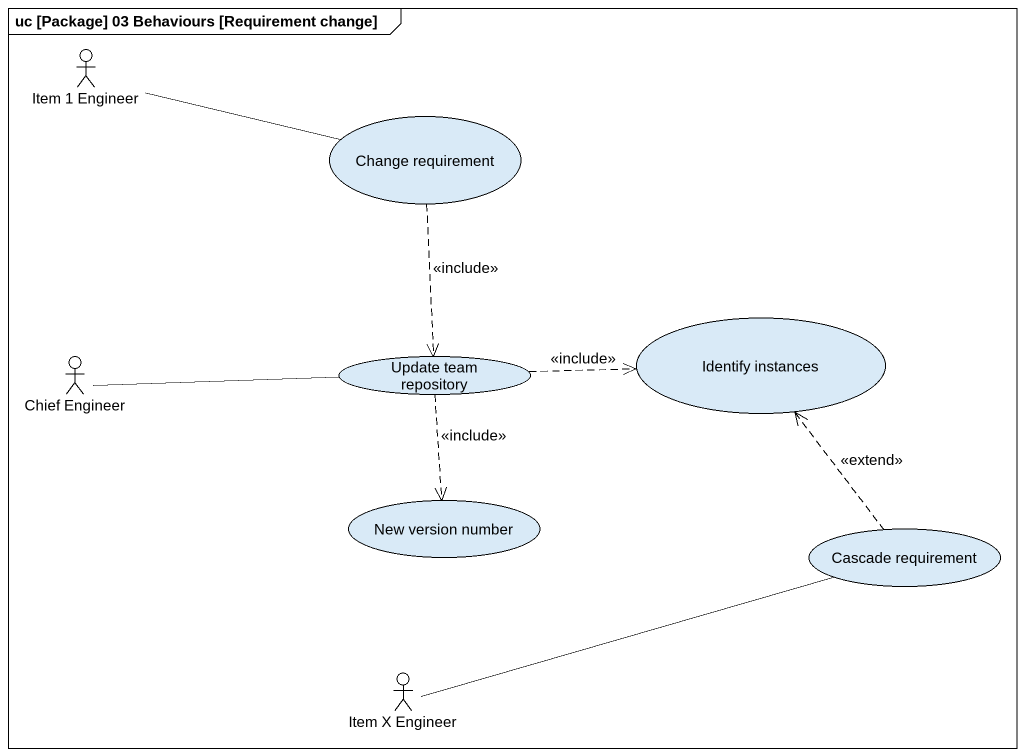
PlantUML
@startuml
mainframe uc [Package] 03 Behaviours [Requirement change]
actor "Item 1 Engineer" as Item_1_Engineer
usecase "Change requirement" as Change_requirement
actor "Chief Engineer" as Chief_Engineer
usecase "Update team repository" as Update_team_repository
usecase "Identify instances" as Identify_instances
usecase "New version number" as New_version_number
usecase "Cascade requirement" as Cascade_requirement
actor "Item X Engineer" as Item_X_Engineer
Change_requirement -left- Item_1_Engineer
Change_requirement ..> Update_team_repository : <<include>>
Chief_Engineer -right- Update_team_repository
Update_team_repository .right.> Identify_instances : <<include>>
Update_team_repository ..> New_version_number : <<include>>
Cascade_requirement .up.> Identify_instances : <<extend>>
Item_X_Engineer -right- Cascade_requirement
@enduml
